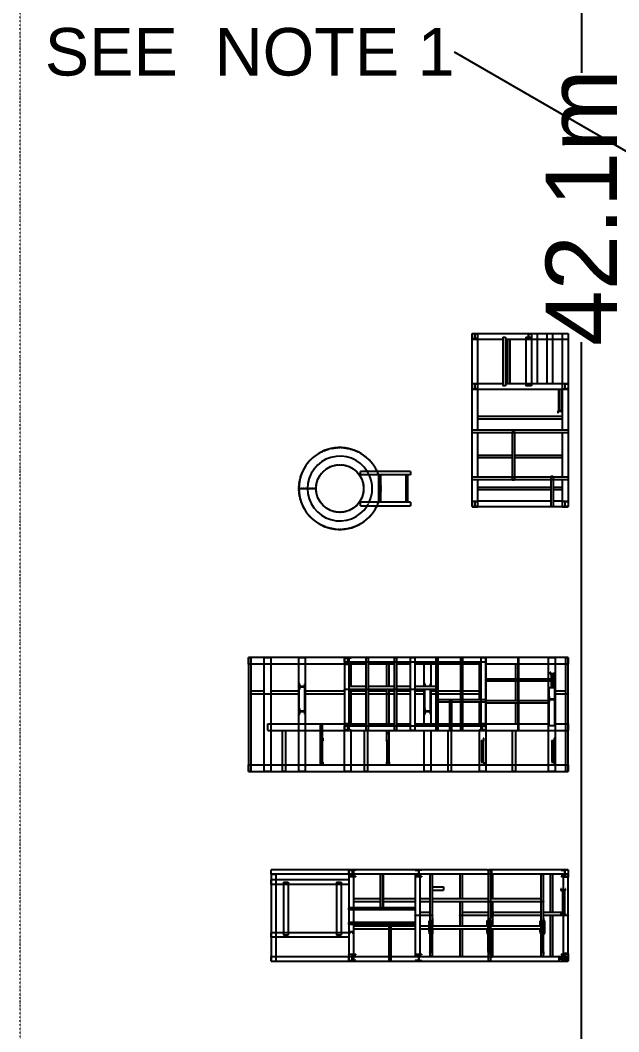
# Model space of a CAD drawing. Header units: inches. Extents: x 19 to 664121, y 34 to 210034.
# Drawn here: x 131674 to 144260, y 126424 to 147694 of the extents above; entities that cross this region are included whole.
import ezdxf
from ezdxf import colors
from ezdxf.entities.mleader import LeaderData, LeaderLine
from ezdxf.math import Vec2, Vec3

# ---------------------------------------------------------------- set-up
doc = ezdxf.new("R2010")
doc.units = ezdxf.units.IN
doc.header["$MEASUREMENT"] = 0
doc.linetypes.add('CABLEROUTEALL-EMBED 1_DWG$0$HIDDEN2', pattern=[0.1875, 0.125, -0.0625])
doc.linetypes.add('DIVIDE2', pattern=[0.625, 0.25, -0.125, 0, -0.125, 0, -0.125])
doc.layers.add('CABLEROUTEALL-EMBED 1_DWG$0$DwgTemplate', color=7, linetype='Continuous')
doc.layers.add('Layout', color=6, linetype='Continuous', lineweight=20)
doc.styles.get("Standard").update_dxf_attribs({"font": 'arial.ttf'})
doc.dimstyles.get("Standard").update_dxf_attribs({"dimtxt": 0.18, "dimasz": 0.18, "dimexe": 0.18, "dimexo": 0.0625, "dimgap": 0.09, "dimtad": 0, "dimtih": 1, "dimtoh": 1, "dimdec": 4, "dimzin": 0, "dimdsep": 46, "dimtxsty": 'Standard', "dimcen": 0.09, "dimadec": 0, "dimazin": 0, "dimtfac": 1, "dimtdec": 4, "dimtofl": 0, "dimtmove": 0, "dimatfit": 3, "dimfxl": 1, "dimtolj": 1, "dimtzin": 0, "dimarcsym": 0})

# ---------------------------------------------------------------- blocks, each defined once
blk = doc.blocks.new('*D63')
at = {"color": 4, "lineweight": -2, "transparency": 16777216}
for p, q in [((145765, 164642), (143473, 164642)), ((143473, 161642), (143473, 146589)), ((143473, 125592), (143473, 140927)), ((145765, 122592), (143473, 122592))]:
    blk.add_line(p, q, dxfattribs=at)
at = {"color": 4, "transparency": 16777216}
for points in [[(142973, 161642), (143973, 161642), (143473, 164642)], [(142973, 125592), (143973, 125592), (143473, 122592)]]:
    blk.add_solid(points, dxfattribs=at)
at = {"layer": 'Defpoints', "color": 0, "transparency": 16777216}
for p in [(145765, 164642), (143473, 122592), (145765, 122592)]:
    blk.add_point(p, dxfattribs=at)
at = {"transparency": 16777216, "insert": (143473, 143758), "char_height": 1500, "attachment_point": 5, "rotation": 90}
blk.add_mtext('\\A1;42.1m', dxfattribs=at)

msp = doc.modelspace()

# ---------------------------------------------------------------- linework, layer by layer
at = {"layer": 'CABLEROUTEALL-EMBED 1_DWG$0$DwgTemplate', "color": 252, "linetype": 'Continuous'}
for p, q in [((141177.34, 141101.04), (141177.34, 141109.68)), ((141177.34, 141109.68), (141297.32, 141109.68)), ((141177.34, 141109.68), (142425.19, 141109.68)), ((141177.34, 140989.69), (141177.34, 141109.68)), ((141177.34, 139071.35), (141177.34, 141109.68)), ((141177.34, 141109.68), (141297.32, 141109.68)), ((141234.21, 141101.04), (141177.34, 141101.04)), ((141234.21, 140998.33), (141234.21, 141101.04)), ((141240.45, 141101.04), (141297.32, 141101.04)), ((141240.45, 140998.33), (141240.45, 141101.04)), ((141297.32, 141109.68), (141297.32, 141101.04)), ((141297.32, 139071.35), (141297.32, 141109.68)), ((141823.82, 141028.37), (141823.82, 140005.76)), ((141823.82, 141028.37), (141874.7, 141028.37)), ((141874.7, 141028.37), (141874.7, 140005.76)), ((142305.21, 141101.04), (142305.21, 141109.68)), ((142305.21, 141109.68), (142425.19, 141109.68)), ((142362.08, 141101.04), (142305.21, 141101.04)), ((142305.21, 141028.37), (142305.21, 140005.76)), ((142305.21, 141028.37), (142425.19, 141028.37)), ((142362.08, 140998.33), (142362.08, 141101.04)), ((142368.32, 141101.04), (142425.19, 141101.04)), ((142368.32, 140998.33), (142368.32, 141101.04)), ((142425.19, 141109.68), (142425.19, 140989.69)), ((142425.19, 141109.68), (142425.19, 141101.04)), ((142425.19, 141109.68), (143193.11, 141109.68)), ((142425.19, 141109.68), (142545.18, 141109.68)), ((142425.19, 141028.37), (142425.19, 140005.76)), ((142545.18, 141109.68), (142545.18, 140053.79)), ((142749.16, 141109.68), (142869.14, 141109.68)), ((142749.16, 141109.68), (142749.16, 140053.79)), ((142869.14, 141109.68), (142869.14, 140053.79)), ((143073.12, 141109.68), (143193.11, 141109.68)), ((143073.12, 141109.68), (143073.12, 140053.79)), ((143193.11, 141109.68), (143193.11, 140053.79)), ((143193.11, 141109.68), (143193.11, 140989.69)), ((141177.34, 140998.33), (141234.21, 140998.33)), ((141177.34, 140998.33), (141177.34, 140989.69)), ((141177.34, 140989.69), (141297.32, 140989.69)), ((141177.34, 140989.69), (141823.82, 140989.69)), ((141297.32, 140998.33), (141240.45, 140998.33)), ((141297.32, 140989.69), (141297.32, 140998.33)), ((141874.7, 140989.69), (142425.19, 140989.69)), ((141919.81, 140989.69), (141919.81, 140053.79)), ((141970.69, 140989.69), (141970.69, 140053.79)), ((142305.21, 140998.33), (142362.08, 140998.33)), ((142305.21, 140998.33), (142305.21, 140989.69)), ((142305.21, 140989.69), (142425.19, 140989.69)), ((142425.19, 140998.33), (142368.32, 140998.33)), ((142425.19, 140989.69), (142425.19, 140998.33)), ((142425.19, 140989.69), (143193.11, 140989.69)), ((141177.34, 139933.81), (141177.34, 140053.79)), ((141177.34, 140053.79), (141823.82, 140053.79)), ((141177.34, 140045.16), (141177.34, 140053.79)), ((141177.34, 140053.79), (141297.32, 140053.79)), ((141234.21, 140045.16), (141177.34, 140045.16)), ((141234.21, 139942.45), (141234.21, 140045.16)), ((141240.45, 140045.16), (141297.32, 140045.16)), ((141240.45, 139942.45), (141240.45, 140045.16)), ((141297.32, 140053.79), (141297.32, 140045.16)), ((141874.7, 140005.76), (141823.82, 140005.76)), ((141874.7, 140053.79), (143193.18, 140053.79)), ((142425.19, 140005.76), (142305.21, 140005.76)), ((143073.12, 140053.79), (143193.11, 140053.79)), ((143073.12, 140053.79), (143073.12, 139071.35)), ((143073.12, 140053.79), (143193.11, 140053.79)), ((143073.12, 140045.16), (143073.12, 140053.79)), ((143130, 140045.16), (143073.12, 140045.16)), ((143130, 139942.45), (143130, 140045.16)), ((143136.23, 139942.45), (143136.23, 140045.16)), ((143136.23, 140045.16), (143193.11, 140045.16)), ((143193.11, 140053.79), (143193.11, 139071.35)), ((143193.11, 140053.79), (143193.11, 140045.16)), ((143193.18, 140053.79), (143193.18, 139933.81)), ((141177.34, 139942.45), (141177.34, 139933.81)), ((141177.34, 139942.45), (141234.21, 139942.45)), ((141177.34, 139933.81), (143193.18, 139933.81)), ((141177.34, 139933.81), (141297.32, 139933.81)), ((141297.32, 139942.45), (141240.45, 139942.45)), ((141297.32, 139933.81), (141297.32, 139942.45)), ((142997.4, 139477.79), (142997.4, 139933.81)), ((143007.64, 139477.79), (143007.64, 139933.81)), ((143046.16, 139933.81), (143046.16, 139477.79)), ((143073.12, 139942.45), (143130, 139942.45)), ((143073.12, 139942.45), (143073.12, 139933.81)), ((143073.12, 139933.81), (143193.11, 139933.81)), ((143193.11, 139942.45), (143136.23, 139942.45)), ((143193.11, 139933.81), (143193.11, 139942.45)), ((143073.12, 139359.31), (141297.32, 139359.31)), ((142977.43, 139477.79), (142977.43, 139439.26)), ((143073.12, 139477.79), (142977.43, 139477.79)), ((142977.43, 139439.26), (142984.65, 139439.26)), ((142984.65, 139439.26), (142984.65, 139474.74)), ((142984.65, 139474.74), (143067.74, 139474.74)), ((143067.74, 139474.74), (143067.74, 139439.26)), ((143067.74, 139439.26), (143073.12, 139439.26)), ((143073.12, 139308.44), (141297.32, 139308.44)), ((141177.34, 139020.47), (141177.34, 139071.35)), ((143193.11, 139071.35), (141177.34, 139071.35)), ((143193.11, 139020.47), (141177.34, 139020.47)), ((141177.34, 138082.66), (141177.34, 139020.47)), ((141297.32, 138082.66), (141297.32, 139020.47)), ((142015.84, 139045.47), (142015.84, 138022.87)), ((142015.84, 139045.47), (142066.71, 139045.47)), ((142066.71, 139045.47), (142066.71, 138022.87)), ((143073.12, 139020.47), (143073.12, 138082.66)), ((143193.11, 139071.35), (143193.11, 139020.47)), ((143193.11, 139020.47), (143193.11, 138082.66)), ((142015.84, 138543.4), (141297.32, 138543.4)), ((142015.84, 138492.53), (141297.32, 138492.53)), ((143073.12, 138543.4), (142066.71, 138543.4)), ((143073.12, 138492.53), (142066.71, 138492.53)), ((139881.48, 138206.96), (138827.19, 138206.96)), ((138827.19, 138134.01), (138827.19, 138206.96)), ((139881.48, 138134.01), (138827.19, 138134.01)), ((139209.56, 138134.01), (139209.56, 137558.08)), ((139209.56, 138134.01), (139247.95, 138134.01)), ((139247.95, 138134.01), (139247.95, 137558.08)), ((139785.49, 138134.01), (139785.49, 137558.08)), ((139785.49, 138134.01), (139823.89, 138134.01)), ((139823.89, 137558.08), (139823.89, 138134.01)), ((139881.48, 138206.96), (139881.48, 138134.01)), ((141177.34, 138031.78), (141177.34, 138082.66)), ((143193.11, 138082.66), (141177.34, 138082.66)), ((142831.75, 138107.73), (142882.62, 138107.73)), ((142831.75, 138107.73), (142831.75, 137462.09)), ((142882.62, 138107.73), (142882.62, 137462.09)), ((143193.11, 138082.66), (143193.11, 138031.78)), ((137534.07, 137847.07), (137894.03, 137847.07)), ((141177.34, 137582.07), (141177.34, 138031.78)), ((143193.11, 138031.78), (141177.34, 138031.78)), ((141297.32, 137582.07), (141297.32, 138031.78)), ((142831.75, 137871.48), (141297.32, 137871.48)), ((142066.71, 138022.87), (142015.84, 138022.87)), ((143073.12, 137871.48), (142882.62, 137871.48)), ((143073.12, 138031.78), (143073.12, 137582.07)), ((143193.11, 138031.78), (143193.11, 137582.07)), ((142831.75, 137820.61), (141297.32, 137820.61)), ((143073.12, 137820.61), (142882.62, 137820.61)), ((139881.48, 137558.08), (138827.19, 137558.08)), ((138827.19, 137485.12), (138827.19, 137558.08)), ((138827.19, 137485.12), (139881.48, 137485.12)), ((139247.95, 137558.08), (139209.56, 137558.08)), ((139823.89, 137558.08), (139785.49, 137558.08)), ((139881.48, 137558.08), (139881.48, 137485.12)), ((141177.34, 137582.07), (141297.32, 137582.07)), ((141177.34, 137573.43), (141177.34, 137582.07)), ((141177.34, 137470.73), (141177.34, 137573.43)), ((141234.21, 137573.43), (141177.34, 137573.43)), ((141177.34, 137470.73), (141177.34, 137573.43)), ((141177.34, 137470.73), (141234.21, 137470.73)), ((141177.34, 137470.73), (141177.34, 137462.09)), ((141177.34, 137462.09), (141297.32, 137462.09)), ((141234.21, 137470.73), (141234.21, 137573.43)), ((141240.45, 137573.43), (141297.32, 137573.43)), ((141240.45, 137470.73), (141240.45, 137573.43)), ((141297.32, 137470.73), (141240.45, 137470.73)), ((142831.75, 137582.07), (141297.32, 137582.07)), ((141297.32, 137582.07), (141297.32, 137573.43)), ((141297.32, 137470.73), (141297.32, 137573.43)), ((141297.32, 137462.09), (141297.32, 137470.73)), ((142831.75, 137462.09), (141297.32, 137462.09)), ((142882.62, 137462.09), (142831.75, 137462.09)), ((143073.12, 137582.07), (142882.62, 137582.07)), ((143073.12, 137462.09), (142882.62, 137462.09)), ((143073.12, 137573.43), (143073.12, 137582.07)), ((143073.12, 137582.07), (143193.11, 137582.07)), ((143130, 137573.43), (143073.12, 137573.43)), ((143073.12, 137573.43), (143073.12, 137470.73)), ((143073.12, 137470.73), (143130, 137470.73)), ((143073.12, 137470.73), (143073.12, 137462.09)), ((143073.12, 137462.09), (143193.11, 137462.09)), ((143130, 137470.73), (143130, 137573.43)), ((143136.23, 137573.43), (143193.11, 137573.43)), ((143136.23, 137470.73), (143136.23, 137573.43)), ((143193.11, 137470.73), (143136.23, 137470.73)), ((143193.11, 137582.07), (143193.11, 137573.43)), ((143193.11, 137573.43), (143193.11, 137470.73)), ((143193.11, 137573.43), (143193.11, 137470.73)), ((143193.11, 137462.09), (143193.11, 137470.73)), ((136473.87, 134294.44), (136519.94, 134294.44)), ((136473.87, 134294.44), (136473.87, 131894.71)), ((136473.87, 134150.46), (136473.87, 134294.44)), ((138489.64, 134294.44), (136473.87, 134294.44)), ((136519.94, 134294.44), (136519.94, 131894.71)), ((136805.03, 134294.44), (136949.01, 134294.44)), ((136805.03, 131894.71), (136805.03, 134294.44)), ((136949.01, 131894.71), (136949.01, 134294.44)), ((137529.75, 134294.44), (137673.73, 134294.44)), ((137529.75, 131894.71), (137529.75, 134294.44)), ((137673.73, 131894.71), (137673.73, 134294.44)), ((138489.64, 134198.45), (138489.64, 134294.44)), ((141465.3, 134294.44), (138489.64, 134294.44)), ((138633.62, 134294.44), (138489.64, 134294.44)), ((138489.64, 134294.44), (138489.64, 134284.84)), ((138489.64, 134294.44), (138585.63, 134294.44)), ((138489.64, 134294.44), (138489.64, 132758.62)), ((138489.64, 134284.84), (138558.27, 134284.84)), ((138558.27, 134284.84), (138558.27, 134160.06)), ((138564.99, 134160.06), (138564.99, 134284.84)), ((138564.99, 134284.84), (138633.62, 134284.84)), ((138585.63, 134294.44), (138585.63, 132758.62)), ((138633.62, 134284.84), (138633.62, 134294.44)), ((138942.71, 134294.44), (138942.71, 132758.62)), ((138942.71, 134294.44), (138988.78, 134294.44)), ((138988.78, 134294.44), (138988.78, 132758.62)), ((139547.44, 134294.44), (139593.51, 134294.44)), ((139547.44, 132758.62), (139547.44, 134294.44)), ((139593.51, 132758.62), (139593.51, 134294.44)), ((139881.48, 134294.44), (139977.47, 134294.44)), ((139881.48, 132758.62), (139881.48, 134294.44)), ((139977.47, 134294.44), (139977.47, 134288.68)), ((139977.47, 132758.62), (139977.47, 134294.44)), ((140411.34, 134294.44), (140411.34, 132758.62)), ((140411.34, 134294.44), (140457.42, 134294.44)), ((140457.42, 134294.44), (140457.42, 132758.62)), ((140929.68, 134294.44), (140975.76, 134294.44)), ((140929.68, 134294.44), (140929.68, 132758.62)), ((140975.76, 134294.44), (140975.76, 132758.62)), ((141369.31, 132758.62), (141369.31, 134294.44)), ((141369.31, 134294.44), (141465.3, 134294.44)), ((141465.3, 134294.44), (141465.3, 134198.45)), ((141465.3, 132758.62), (141465.3, 134294.44)), ((141466.8, 134294.44), (141465.3, 134294.44)), ((141465.3, 134284.84), (141465.3, 134294.44)), ((141465.3, 134284.84), (141466.8, 134284.84)), ((141466.8, 134294.44), (141466.8, 131894.71)), ((141466.8, 134294.44), (141466.8, 134284.84)), ((143193.11, 134294.44), (141466.8, 134294.44)), ((142143.95, 134294.44), (142149.71, 134294.44)), ((142143.95, 133795.3), (142143.95, 134294.44)), ((142149.71, 134294.44), (142149.71, 133795.3)), ((142785.15, 131894.71), (142785.15, 134294.44)), ((142785.15, 134294.44), (142929.14, 134294.44)), ((142929.14, 131894.71), (142929.14, 134294.44)), ((143147.03, 134294.44), (143193.11, 134294.44)), ((143147.03, 131894.71), (143147.03, 134294.44)), ((143193.11, 131894.71), (143193.11, 134294.44)), ((143193.11, 134294.44), (143193.11, 134150.46)), ((138489.64, 134150.46), (136473.87, 134150.46)), ((141465.3, 134198.45), (138489.64, 134198.45)), ((138558.27, 134160.06), (138489.64, 134160.06)), ((138489.64, 134160.06), (138489.64, 134150.46)), ((138489.64, 134150.46), (138633.62, 134150.46)), ((138633.62, 134160.06), (138564.99, 134160.06)), ((138633.62, 134150.46), (138633.62, 134160.06)), ((138942.71, 134150.46), (138633.62, 134150.46)), ((138635.12, 133682.99), (138635.12, 134198.45)), ((139547.44, 134150.46), (138988.78, 134150.46)), ((139382.34, 133682.99), (139382.34, 134198.45)), ((139428.41, 133682.99), (139428.41, 134198.45)), ((139881.48, 134150.46), (139593.51, 134150.46)), ((140411.34, 134150.46), (139977.47, 134150.46)), ((139982.82, 134198.45), (140100.21, 134192.09)), ((140100.71, 134197.84), (140089.37, 134198.45)), ((140100.21, 134192.09), (140100.71, 134197.84)), ((140100.21, 134192.09), (140411.34, 134192.09)), ((140100.71, 134197.84), (140411.34, 134197.84)), ((140169.45, 133682.99), (140169.45, 134192.09)), ((140313.43, 133682.99), (140313.43, 134192.09)), ((140457.42, 134197.84), (140929.68, 134197.84)), ((140457.42, 134192.09), (140929.68, 134192.09)), ((140929.68, 134150.46), (140457.42, 134150.46)), ((140975.76, 134197.84), (141369.31, 134197.84)), ((140975.76, 134192.09), (141369.31, 134192.09)), ((141321.32, 134150.46), (140975.76, 134150.46)), ((141321.32, 134160.06), (141321.32, 134150.46)), ((141369.31, 134160.06), (141321.32, 134160.06)), ((141321.32, 134150.46), (141369.31, 134150.46)), ((141322.82, 134192.09), (141322.82, 134160.06)), ((141322.82, 134150.46), (141322.82, 133411.34)), ((141465.3, 134150.46), (141465.3, 134160.06)), ((141465.3, 134160.06), (141466.8, 134160.06)), ((141465.3, 134150.46), (141466.8, 134150.46)), ((141466.8, 134160.06), (141466.8, 134150.46)), ((143193.11, 134150.46), (141466.8, 134150.46)), ((142089.23, 134150.46), (142089.23, 133841.37)), ((142840.35, 133841.37), (141466.8, 133841.37)), ((141466.8, 133795.3), (141466.8, 133841.37)), ((142840.35, 133795.3), (141466.8, 133795.3)), ((142089.23, 133795.3), (142089.23, 133380.63)), ((142143.95, 133795.3), (142149.71, 133795.3)), ((142143.95, 133334.55), (142143.95, 133795.3)), ((142149.71, 133795.3), (142143.95, 133795.3)), ((142149.71, 133795.3), (142149.71, 133334.55)), ((142820.38, 133984), (142820.38, 133945.48)), ((142827.6, 133984), (142820.38, 133984)), ((142820.38, 133945.48), (142917.91, 133945.48)), ((142827.6, 133948.52), (142827.6, 133984)), ((142910.69, 133948.52), (142827.6, 133948.52)), ((142840.35, 133945.48), (142840.35, 133660.91)), ((142850.59, 133945.48), (142850.59, 133660.91)), ((142889.11, 133660.91), (142889.11, 133945.48)), ((142910.69, 133984), (142910.69, 133948.52)), ((142917.91, 133984), (142910.69, 133984)), ((142917.91, 133945.48), (142917.91, 133984)), ((136805.03, 133587), (136519.94, 133587)), ((137529.75, 133587), (136949.01, 133587)), ((137550.38, 133740.11), (137541.75, 133740.11)), ((137541.75, 133740.11), (137541.75, 133620.12)), ((137541.75, 133680.11), (137661.73, 133680.11)), ((137541.75, 133161.77), (137541.75, 133680.11)), ((137541.75, 133620.12), (137550.38, 133620.12)), ((137550.38, 133683.23), (137550.38, 133740.11)), ((137653.09, 133683.23), (137550.38, 133683.23)), ((137550.38, 133676.99), (137653.09, 133676.99)), ((137550.38, 133620.12), (137550.38, 133676.99)), ((137653.09, 133740.11), (137653.09, 133683.23)), ((137661.73, 133740.11), (137653.09, 133740.11)), ((137653.09, 133676.99), (137653.09, 133620.12)), ((137653.09, 133620.12), (137661.73, 133620.12)), ((137661.73, 133620.12), (137661.73, 133740.11)), ((137661.73, 133161.77), (137661.73, 133680.11)), ((138489.64, 133587), (137673.73, 133587)), ((138489.64, 133628.28), (138988.78, 133628.28)), ((138489.64, 133622.52), (138489.64, 133628.28)), ((138988.78, 133622.52), (138489.64, 133622.52)), ((138942.71, 133682.99), (138585.63, 133682.99)), ((138635.12, 132854.61), (138635.12, 133622.52)), ((138942.71, 133587), (138635.12, 133587)), ((139547.44, 133682.99), (138988.78, 133682.99)), ((138988.78, 133628.28), (138988.78, 133622.52)), ((138988.78, 133622.52), (138988.78, 133628.28)), ((138988.78, 133628.28), (139593.51, 133628.28)), ((139593.51, 133622.52), (138988.78, 133622.52)), ((139382.34, 133587), (138988.78, 133587)), ((139382.34, 132854.61), (139382.34, 133622.52)), ((139428.41, 132854.61), (139428.41, 133622.52)), ((139547.44, 133587), (139428.41, 133587)), ((139881.48, 133682.99), (139593.51, 133682.99)), ((139593.51, 133628.28), (139593.51, 133622.52)), ((139593.51, 133622.52), (139593.51, 133628.28)), ((139593.51, 133628.28), (139929.48, 133628.28)), ((139929.48, 133622.52), (139593.51, 133622.52)), ((139881.48, 133587), (139593.51, 133587)), ((139929.48, 133628.28), (139929.48, 133622.52)), ((139929.48, 133622.52), (139929.48, 133628.28)), ((139929.48, 133628.28), (140457.42, 133628.28)), ((140457.42, 133622.52), (139929.48, 133622.52)), ((140411.34, 133682.99), (139977.47, 133682.99)), ((140169.45, 133587), (139977.47, 133587)), ((140169.45, 132854.61), (140169.45, 133622.52)), ((140190.09, 133740.11), (140181.45, 133740.11)), ((140181.45, 133740.11), (140181.45, 133682.99)), ((140181.45, 133161.77), (140181.45, 133622.52)), ((140181.45, 133622.52), (140181.45, 133620.12)), ((140181.45, 133620.12), (140190.09, 133620.12)), ((140190.09, 133683.23), (140190.09, 133740.11)), ((140292.8, 133683.23), (140190.09, 133683.23)), ((140190.09, 133620.12), (140190.09, 133622.52)), ((140292.8, 133740.11), (140292.8, 133683.23)), ((140301.43, 133740.11), (140292.8, 133740.11)), ((140292.8, 133622.52), (140292.8, 133620.12)), ((140292.8, 133620.12), (140301.43, 133620.12)), ((140301.43, 133682.99), (140301.43, 133740.11)), ((140301.43, 133161.77), (140301.43, 133622.52)), ((140301.43, 133620.12), (140301.43, 133622.52)), ((140313.43, 132854.61), (140313.43, 133622.52)), ((140411.34, 133587), (140313.43, 133587)), ((140457.42, 133628.28), (140457.42, 133622.52)), ((140929.68, 133587), (140457.42, 133587)), ((141322.82, 133587), (140975.76, 133587)), ((142797.15, 133471.34), (142797.15, 133660.91)), ((142797.15, 133660.91), (142917.14, 133660.91)), ((142917.14, 133471.34), (142917.14, 133660.91)), ((143147.03, 133587), (142929.14, 133587)), ((136517.37, 133526.53), (136517.37, 133532.29)), ((136517.37, 133532.29), (136877.02, 133532.29)), ((136877.02, 133526.53), (136517.37, 133526.53)), ((136877.02, 133532.29), (137541.75, 133532.29)), ((136877.02, 133526.53), (136877.02, 133532.29)), ((136877.02, 133532.29), (136877.02, 133526.53)), ((137541.75, 133526.53), (136877.02, 133526.53)), ((137661.73, 133532.29), (138489.64, 133532.29)), ((138489.64, 133526.53), (137661.73, 133526.53)), ((138585.63, 133532.29), (138942.71, 133532.29)), ((138942.71, 133526.53), (138585.63, 133526.53)), ((138988.78, 133532.29), (139382.34, 133532.29)), ((139382.34, 133526.53), (138988.78, 133526.53)), ((139382.34, 133532.29), (139382.34, 133526.53)), ((139382.34, 133532.29), (139547.44, 133532.29)), ((139382.34, 133526.53), (139382.34, 133532.29)), ((139547.44, 133526.53), (139382.34, 133526.53)), ((139593.51, 133532.29), (139881.48, 133532.29)), ((139881.48, 133526.53), (139593.51, 133526.53)), ((139977.47, 133532.29), (140181.45, 133532.29)), ((140181.45, 133526.53), (139977.47, 133526.53)), ((140301.43, 133532.29), (140411.34, 133532.29)), ((140411.34, 133526.53), (140301.43, 133526.53)), ((140457.42, 133532.29), (140929.68, 133532.29)), ((140929.68, 133526.53), (140457.42, 133526.53)), ((140457.42, 133365.27), (140457.42, 133411.34)), ((140457.42, 133411.34), (141465.3, 133411.34)), ((140457.42, 133365.27), (141465.3, 133365.27)), ((140706.99, 132758.62), (140706.99, 133382.55)), ((140706.99, 133382.55), (140753.06, 133382.55)), ((140753.06, 132758.62), (140753.06, 133382.55)), ((140975.76, 133532.29), (141369.31, 133532.29)), ((141369.31, 133526.53), (140975.76, 133526.53)), ((141322.82, 133365.27), (141322.82, 132902.6)), ((141465.3, 133532.29), (141466.8, 133532.29)), ((141466.8, 133526.53), (141465.3, 133526.53)), ((141465.3, 133411.34), (141465.3, 133365.27)), ((141466.8, 133532.29), (141466.8, 133526.53)), ((142797.15, 133380.63), (141466.8, 133380.63)), ((141466.8, 133334.55), (141466.8, 133380.63)), ((142805.79, 133471.34), (142797.15, 133471.34)), ((142797.15, 133471.34), (142797.15, 133351.35)), ((142805.79, 133414.46), (142805.79, 133471.34)), ((142908.5, 133414.46), (142805.79, 133414.46)), ((142805.79, 133351.35), (142805.79, 133408.22)), ((142805.79, 133408.22), (142908.5, 133408.22)), ((142908.5, 133471.34), (142908.5, 133414.46)), ((142917.14, 133471.34), (142908.5, 133471.34)), ((142908.5, 133408.22), (142908.5, 133351.35)), ((142917.14, 133532.29), (143193.11, 133532.29)), ((143193.11, 133526.53), (142917.14, 133526.53)), ((142917.14, 133351.35), (142917.14, 133471.34)), ((142917.91, 133465.53), (142917.14, 133465.53)), ((142917.14, 133427.01), (142917.91, 133427.01)), ((142917.91, 133427.01), (142917.91, 133465.53)), ((143193.11, 133532.29), (143193.11, 133526.53)), ((137550.38, 133221.76), (137541.75, 133221.76)), ((137541.75, 133221.76), (137541.75, 133101.78)), ((137661.73, 133161.77), (137541.75, 133161.77)), ((137550.38, 133164.89), (137550.38, 133221.76)), ((137653.09, 133164.89), (137550.38, 133164.89)), ((137550.38, 133158.65), (137653.09, 133158.65)), ((137550.38, 133101.78), (137550.38, 133158.65)), ((137653.09, 133221.76), (137653.09, 133164.89)), ((137661.73, 133221.76), (137653.09, 133221.76)), ((137653.09, 133158.65), (137653.09, 133101.78)), ((137661.73, 133101.78), (137661.73, 133221.76)), ((140181.45, 133221.76), (140181.45, 133101.78)), ((140190.09, 133221.76), (140181.45, 133221.76)), ((140301.43, 133161.77), (140181.45, 133161.77)), ((140190.09, 133164.89), (140190.09, 133221.76)), ((140292.8, 133164.89), (140190.09, 133164.89)), ((140190.09, 133158.65), (140292.8, 133158.65)), ((140190.09, 133101.78), (140190.09, 133158.65)), ((140292.8, 133221.76), (140292.8, 133164.89)), ((140301.43, 133221.76), (140292.8, 133221.76)), ((140292.8, 133158.65), (140292.8, 133101.78)), ((140301.43, 133101.78), (140301.43, 133221.76)), ((142797.15, 133334.55), (141466.8, 133334.55)), ((142089.23, 133334.55), (142089.23, 132902.6)), ((142149.71, 133334.55), (142143.95, 133334.55)), ((142143.95, 132758.62), (142143.95, 133334.55)), ((142143.95, 133334.55), (142149.71, 133334.55)), ((142149.71, 133334.55), (142149.71, 132758.62)), ((142797.15, 132854.61), (142797.15, 133351.35)), ((142797.15, 133351.35), (142805.79, 133351.35)), ((142908.5, 133351.35), (142917.14, 133351.35)), ((142917.14, 132854.61), (142917.14, 133351.35)), ((137541.75, 133101.78), (137550.38, 133101.78)), ((137653.09, 133101.78), (137661.73, 133101.78)), ((140181.45, 133101.78), (140190.09, 133101.78)), ((140292.8, 133101.78), (140301.43, 133101.78)), ((136877.02, 132902.6), (138489.64, 132902.6)), ((136877.02, 132758.62), (136877.02, 132902.6)), ((136877.02, 132758.62), (138489.64, 132758.62)), ((137186.59, 131894.71), (137186.59, 132758.62)), ((137186.59, 132758.62), (137258.58, 132758.62)), ((137258.58, 131894.71), (137258.58, 132758.62)), ((137986.66, 132543.6), (137986.66, 132902.6)), ((137986.66, 132902.6), (138032.73, 132902.6)), ((138032.73, 132543.6), (138032.73, 132902.6)), ((138489.64, 132902.6), (138489.64, 132893)), ((138633.62, 132902.6), (138489.64, 132902.6)), ((138489.64, 132893), (138558.27, 132893)), ((138489.64, 132758.62), (138489.64, 132854.61)), ((138489.64, 132854.61), (141465.3, 132854.61)), ((138558.27, 132768.22), (138489.64, 132768.22)), ((138489.64, 132768.22), (138489.64, 132758.62)), ((138489.64, 132758.62), (138633.62, 132758.62)), ((138489.64, 132758.62), (141465.3, 132758.62)), ((138585.63, 132758.62), (138489.64, 132758.62)), ((138491.14, 131894.71), (138491.14, 132758.62)), ((138558.27, 132893), (138558.27, 132768.22)), ((138564.99, 132893), (138633.62, 132893)), ((138564.99, 132768.22), (138564.99, 132893)), ((138633.62, 132768.22), (138564.99, 132768.22)), ((138633.62, 132893), (138633.62, 132902.6)), ((138633.62, 132902.6), (138942.71, 132902.6)), ((138633.62, 132758.62), (138633.62, 132768.22)), ((138635.12, 131894.71), (138635.12, 132758.62)), ((138914.35, 131894.71), (138914.35, 132758.62)), ((138988.78, 132758.62), (138942.71, 132758.62)), ((138986.34, 131894.71), (138986.34, 132758.62)), ((138988.78, 132902.6), (139547.44, 132902.6)), ((139382.34, 132694.3), (139382.34, 132758.62)), ((139428.41, 132694.3), (139428.41, 132758.62)), ((139593.51, 132758.62), (139547.44, 132758.62)), ((139593.51, 132902.6), (139881.48, 132902.6)), ((139977.47, 132758.62), (139881.48, 132758.62)), ((139977.47, 132902.6), (140411.34, 132902.6)), ((139977.47, 132848.85), (139977.47, 132854.61)), ((139977.47, 132854.61), (139977.47, 132848.85)), ((140169.45, 131894.71), (140169.45, 132758.62)), ((140313.43, 131894.71), (140313.43, 132758.62)), ((140457.42, 132758.62), (140411.34, 132758.62)), ((140457.42, 132902.6), (140706.99, 132902.6)), ((140671.53, 131894.71), (140671.53, 132758.62)), ((140753.06, 132758.62), (140706.99, 132758.62)), ((140743.52, 131894.71), (140743.52, 132758.62)), ((140753.06, 132902.6), (140929.68, 132902.6)), ((140975.76, 132758.62), (140929.68, 132758.62)), ((140975.76, 132902.6), (141321.32, 132902.6)), ((141321.32, 132902.6), (141321.32, 132893)), ((141465.3, 132902.6), (141321.32, 132902.6)), ((141321.32, 132893), (141389.95, 132893)), ((141321.32, 132768.22), (141321.32, 132758.62)), ((141389.95, 132768.22), (141321.32, 132768.22)), ((141321.32, 132758.62), (141465.3, 132758.62)), ((141322.82, 132893), (141322.82, 132854.61)), ((141322.82, 132758.62), (141322.82, 131894.71)), ((141465.3, 132758.62), (141369.31, 132758.62)), ((141389.95, 132893), (141389.95, 132768.22)), ((141396.67, 132768.22), (141396.67, 132893)), ((141396.67, 132893), (141465.3, 132893)), ((141465.3, 132768.22), (141396.67, 132768.22)), ((141465.3, 132893), (141465.3, 132902.6)), ((141465.3, 132902.6), (142797.15, 132902.6)), ((141465.3, 132854.61), (141465.3, 132758.62)), ((141465.3, 132758.62), (141465.3, 132768.22)), ((141465.3, 132758.62), (143193.11, 132758.62)), ((142023.18, 132758.62), (142095.17, 132758.62)), ((142023.18, 131894.71), (142023.18, 132758.62)), ((142095.17, 131894.71), (142095.17, 132758.62)), ((142149.71, 132758.62), (142143.95, 132758.62)), ((142917.14, 132854.61), (142797.15, 132854.61)), ((142917.14, 132902.6), (143193.11, 132902.6)), ((143193.11, 132902.6), (143193.11, 132758.62)), ((137979.46, 132543.6), (137979.46, 132537.84)), ((138034.17, 132543.6), (137979.46, 132543.6)), ((137979.46, 132537.84), (138039.93, 132537.84)), ((137986.66, 132096.29), (137986.66, 132537.84)), ((137989.05, 132537.84), (138030.33, 132537.84)), ((137989.05, 132537.84), (137989.05, 132096.29)), ((138030.33, 132096.29), (138030.33, 132537.84)), ((138032.73, 132096.29), (138032.73, 132537.84)), ((138039.93, 132598.31), (138034.17, 132598.31)), ((138034.17, 132598.31), (138034.17, 132543.6)), ((138039.93, 132537.84), (138039.93, 132598.31)), ((139426.01, 132543.6), (139371.3, 132543.6)), ((139371.3, 132543.6), (139371.3, 132537.84)), ((139371.3, 132537.84), (139431.77, 132537.84)), ((139380.9, 132537.84), (139380.9, 132096.29)), ((139380.9, 132537.84), (139422.17, 132537.84)), ((139382.34, 132694.3), (139428.41, 132694.3)), ((139382.34, 132543.6), (139382.34, 132694.3)), ((139428.41, 132694.3), (139382.34, 132694.3)), ((139422.17, 132096.29), (139422.17, 132537.84)), ((139431.77, 132598.31), (139426.01, 132598.31)), ((139426.01, 132598.31), (139426.01, 132543.6)), ((139428.41, 132598.31), (139428.41, 132694.3)), ((139428.41, 132096.29), (139428.41, 132537.84)), ((139431.77, 132537.84), (139431.77, 132598.31)), ((141417.79, 132543.6), (141363.07, 132543.6)), ((141363.07, 132543.6), (141363.07, 132537.84)), ((141363.07, 132537.84), (141423.55, 132537.84)), ((141372.67, 132525.65), (141372.67, 132108.48)), ((141413.95, 132525.65), (141372.67, 132525.65)), ((141413.95, 132108.48), (141413.95, 132525.65)), ((141417.79, 132598.31), (141417.79, 132543.6)), ((141423.55, 132598.31), (141417.79, 132598.31)), ((141423.55, 132537.84), (141423.55, 132598.31)), ((142846.11, 132543.6), (142846.11, 132537.84)), ((142900.82, 132543.6), (142846.11, 132543.6)), ((142846.11, 132537.84), (142906.58, 132537.84)), ((142896.98, 132525.65), (142855.71, 132525.65)), ((142855.71, 132525.65), (142855.71, 132108.48)), ((142896.98, 132108.48), (142896.98, 132525.65)), ((142906.58, 132598.31), (142900.82, 132598.31)), ((142900.82, 132598.31), (142900.82, 132543.6)), ((142906.58, 132537.84), (142906.58, 132598.31)), ((137982.34, 132096.29), (137982.34, 132090.53)), ((138042.81, 132096.29), (137982.34, 132096.29)), ((137982.34, 132090.53), (138037.05, 132090.53)), ((137986.66, 132035.82), (137986.66, 132090.53)), ((138030.33, 132096.29), (137989.05, 132096.29)), ((138032.73, 132035.82), (138032.73, 132090.53)), ((138037.05, 132090.53), (138037.05, 132035.82)), ((138042.81, 132035.82), (138042.81, 132096.29)), ((139374.18, 132096.29), (139374.18, 132090.53)), ((139434.65, 132096.29), (139374.18, 132096.29)), ((139374.18, 132090.53), (139428.89, 132090.53)), ((139422.17, 132096.29), (139380.9, 132096.29)), ((139382.34, 132035.82), (139382.34, 132090.53)), ((139428.41, 132035.82), (139428.41, 132090.53)), ((139428.89, 132090.53), (139428.89, 132035.82)), ((139434.65, 132035.82), (139434.65, 132096.29)), ((141365.95, 132096.29), (141365.95, 132090.53)), ((141426.43, 132096.29), (141365.95, 132096.29)), ((141365.95, 132090.53), (141420.67, 132090.53)), ((141413.95, 132108.48), (141372.67, 132108.48)), ((141420.67, 132090.53), (141420.67, 132035.82)), ((141426.43, 132035.82), (141426.43, 132096.29)), ((142848.99, 132096.29), (142848.99, 132090.53)), ((142909.46, 132096.29), (142848.99, 132096.29)), ((142848.99, 132090.53), (142903.7, 132090.53)), ((142896.98, 132108.48), (142855.71, 132108.48)), ((142903.7, 132090.53), (142903.7, 132035.82)), ((142909.46, 132035.82), (142909.46, 132096.29)), ((136473.87, 132038.7), (138037.05, 132038.7)), ((136473.87, 131894.71), (136473.87, 132038.7)), ((136519.94, 131894.71), (136473.87, 131894.71)), ((136473.87, 131894.71), (143193.11, 131894.71)), ((136949.01, 131894.71), (136805.03, 131894.71)), ((137258.58, 131894.71), (137186.59, 131894.71)), ((137673.73, 131894.71), (137529.75, 131894.71)), ((138032.73, 132035.82), (137986.66, 132035.82)), ((138037.05, 132035.82), (138042.81, 132035.82)), ((138042.81, 132038.7), (139428.89, 132038.7)), ((138635.12, 131894.71), (138491.14, 131894.71)), ((138986.34, 131894.71), (138914.35, 131894.71)), ((139428.41, 132035.82), (139382.34, 132035.82)), ((139428.89, 132035.82), (139434.65, 132035.82)), ((139434.65, 132038.7), (141420.67, 132038.7)), ((140313.43, 131894.71), (140169.45, 131894.71)), ((140743.52, 131894.71), (140671.53, 131894.71)), ((141466.8, 131894.71), (141322.82, 131894.71)), ((141420.67, 132035.82), (141426.43, 132035.82)), ((141426.43, 132038.7), (142903.7, 132038.7)), ((142095.17, 131894.71), (142023.18, 131894.71)), ((142929.14, 131894.71), (142785.15, 131894.71)), ((142903.7, 132035.82), (142909.46, 132035.82)), ((142909.46, 132038.7), (143193.11, 132038.7)), ((143193.11, 131894.71), (143147.03, 131894.71)), ((143193.11, 132038.7), (143193.11, 131894.71)), ((138585.63, 129830.95), (136953.81, 129830.95)), ((136953.81, 129734.96), (136953.81, 129830.95)), ((138585.63, 129830.95), (138585.63, 127911.16)), ((138585.63, 129830.95), (138681.62, 129830.95)), ((138585.63, 129830.95), (138585.63, 129821.35)), ((138585.63, 129830.95), (138729.61, 129830.95)), ((138585.63, 129734.96), (138585.63, 129830.95)), ((141493.2, 129830.95), (138585.63, 129830.95)), ((138585.63, 129821.35), (138654.26, 129821.35)), ((138654.26, 129821.35), (138654.26, 129696.56)), ((138729.61, 129821.35), (138660.98, 129821.35)), ((138660.98, 129821.35), (138660.98, 129696.56)), ((138681.62, 129830.95), (138681.62, 127911.16)), ((138729.61, 129830.95), (138729.61, 129821.35)), ((139977.47, 129830.95), (140121.45, 129830.95)), ((139977.47, 129830.95), (139977.47, 129821.35)), ((139977.47, 129821.35), (140046.1, 129821.35)), ((140046.1, 129821.35), (140046.1, 129696.56)), ((140121.45, 129821.35), (140052.82, 129821.35)), ((140052.82, 129821.35), (140052.82, 129696.56)), ((140121.45, 129830.95), (140121.45, 129821.35)), ((141493.2, 129830.95), (141529.01, 129830.95)), ((141529.01, 129825.19), (141493.2, 129825.19)), ((141515.22, 129825.19), (141515.22, 128758.75)), ((141585.29, 129830.95), (141529.01, 129830.95)), ((141529.01, 129830.95), (141529.01, 129825.19)), ((141529.01, 129825.19), (141580.79, 129825.19)), ((141561.29, 129825.19), (141561.29, 128813.46)), ((141577.92, 129758.95), (141580.79, 129758.95)), ((141580.79, 129825.19), (141580.79, 129758.95)), ((141580.79, 129758.95), (141585.29, 129758.95)), ((141585.29, 129758.95), (141585.29, 129830.95)), ((143193.11, 129830.95), (141585.29, 129830.95)), ((141585.29, 129758.95), (141585.29, 129764.71)), ((143049.12, 129830.95), (143193.11, 129830.95)), ((143049.12, 129830.95), (143049.12, 129821.35)), ((143049.12, 129821.35), (143117.76, 129821.35)), ((143117.76, 129821.35), (143117.76, 129696.56)), ((143193.11, 129821.35), (143124.48, 129821.35)), ((143124.48, 129821.35), (143124.48, 129696.56)), ((143193.11, 129830.95), (143193.11, 129821.35)), ((143193.11, 129830.95), (143193.11, 129734.96)), ((136953.81, 129734.96), (136953.81, 127911.16)), ((136953.81, 129734.96), (137049.8, 129734.96)), ((138585.63, 129734.96), (136953.81, 129734.96)), ((136953.81, 129523.78), (136953.81, 129619.77)), ((138585.63, 129619.77), (136953.81, 129619.77)), ((137049.8, 129734.96), (137049.8, 127911.16)), ((137212.98, 129571.78), (137308.97, 129571.78)), ((137212.98, 129571.78), (137212.98, 128458.3)), ((137308.97, 129571.78), (137308.97, 128458.3)), ((138326.46, 129571.78), (138326.46, 128458.3)), ((138326.46, 129571.78), (138422.45, 129571.78)), ((138422.45, 129571.78), (138422.45, 128458.3)), ((143193.11, 129734.96), (138585.63, 129734.96)), ((138585.63, 129696.56), (138585.63, 129686.96)), ((138654.26, 129696.56), (138585.63, 129696.56)), ((138585.63, 129686.96), (138729.61, 129686.96)), ((138660.98, 129696.56), (138729.61, 129696.56)), ((138729.61, 129696.56), (138729.61, 129686.96)), ((139245.07, 129734.96), (139245.07, 129032.32)), ((139299.79, 129032.32), (139299.79, 129734.96)), ((139305.55, 129734.96), (139305.55, 129032.32)), ((139977.47, 129734.96), (139977.47, 128007.15)), ((139977.47, 129734.96), (140073.46, 129734.96)), ((139977.47, 129696.56), (139977.47, 129686.96)), ((140046.1, 129696.56), (139977.47, 129696.56)), ((139977.47, 129686.96), (140121.45, 129686.96)), ((140052.82, 129696.56), (140121.45, 129696.56)), ((140073.46, 129734.96), (140073.46, 128007.15)), ((140121.45, 129696.56), (140121.45, 129686.96)), ((140296.15, 128758.75), (140296.15, 129734.96)), ((140296.15, 129734.96), (140342.23, 129734.96)), ((140342.23, 128813.46), (140342.23, 129734.96)), ((140918.16, 129734.96), (140918.16, 129219.5)), ((140964.24, 129734.96), (140964.24, 129219.5)), ((141609.29, 129219.5), (141609.29, 129734.96)), ((142628.69, 129734.96), (142674.77, 129734.96)), ((142628.69, 128758.75), (142628.69, 129734.96)), ((142674.77, 128758.75), (142674.77, 129734.96)), ((142818.75, 129734.96), (142818.75, 128931.53)), ((142864.83, 129734.96), (142864.83, 128931.53)), ((143117.76, 129696.56), (143049.12, 129696.56)), ((143049.12, 129696.56), (143049.12, 129686.96)), ((143049.12, 129686.96), (143193.11, 129686.96)), ((143097.12, 129734.96), (143097.12, 129696.56)), ((143097.12, 129686.96), (143097.12, 129674.77)), ((143193.11, 129674.77), (143097.12, 129674.77)), ((143097.12, 129397.42), (143097.12, 129674.77)), ((143124.48, 129696.56), (143193.11, 129696.56)), ((143193.11, 129734.96), (143193.11, 129696.56)), ((143193.11, 129696.56), (143193.11, 129686.96)), ((143193.11, 129686.96), (143193.11, 129674.77)), ((143193.11, 128067.34), (143193.11, 129674.77)), ((138585.63, 129523.78), (136953.81, 129523.78)), ((140290.39, 129475.02), (140290.39, 129398.23)), ((140296.15, 129475.02), (140290.39, 129475.02)), ((140290.39, 129398.23), (140296.15, 129398.23)), ((140295.19, 129405.91), (140295.19, 129467.34)), ((140295.19, 129467.34), (140296.15, 129467.34)), ((140296.15, 129405.91), (140295.19, 129405.91)), ((140342.23, 129475.02), (140573.55, 129475.02)), ((140342.23, 129398.23), (140573.55, 129398.23)), ((140573.55, 129475.02), (140573.55, 129398.23)), ((143052.46, 129432.89), (143045.25, 129432.89)), ((143045.25, 129432.89), (143045.25, 129394.37)), ((143045.25, 129394.37), (143142.77, 129394.37)), ((143052.46, 129397.42), (143052.46, 129432.89)), ((143135.55, 129397.42), (143052.46, 129397.42)), ((143074.04, 129394.37), (143074.04, 128914.42)), ((143112.57, 128914.42), (143112.57, 129394.37)), ((143122.81, 128914.42), (143122.81, 129394.37)), ((143142.77, 129432.89), (143135.55, 129432.89)), ((143135.55, 129432.89), (143135.55, 129397.42)), ((143142.77, 129394.37), (143142.77, 129432.89)), ((139245.07, 129219.5), (138681.62, 129219.5)), ((138681.62, 129164.78), (139245.07, 129164.78)), ((139245.07, 129159.02), (138681.62, 129159.02)), ((139977.47, 129219.5), (139305.55, 129219.5)), ((139305.55, 129164.78), (139977.47, 129164.78)), ((139977.47, 129159.02), (139305.55, 129159.02)), ((140296.15, 129219.5), (140073.46, 129219.5)), ((140073.46, 129164.78), (140296.15, 129164.78)), ((140296.15, 129159.02), (140073.46, 129159.02)), ((141515.22, 129219.5), (140342.23, 129219.5)), ((140342.23, 129164.78), (141561.29, 129164.78)), ((140342.23, 129159.02), (140342.23, 129164.78)), ((141561.29, 129159.02), (140342.23, 129159.02)), ((140918.16, 129159.02), (140918.16, 128643.56)), ((140964.24, 129159.02), (140964.24, 128643.56)), ((142628.69, 129219.5), (141561.29, 129219.5)), ((141561.29, 129159.02), (141561.29, 129164.78)), ((141561.29, 129164.78), (142674.77, 129164.78)), ((141561.29, 129164.78), (141561.29, 129159.02)), ((142674.77, 129159.02), (141561.29, 129159.02)), ((141609.29, 128876.81), (141609.29, 129159.02)), ((142674.77, 129164.78), (142674.77, 129159.02)), ((138585.63, 128986.24), (138585.63, 129032.32)), ((139977.47, 129032.32), (138585.63, 129032.32)), ((139977.47, 128986.24), (138585.63, 128986.24)), ((139977.47, 129032.32), (139977.47, 128986.24)), ((140296.15, 128931.53), (140073.46, 128931.53)), ((141515.22, 128931.53), (140964.24, 128931.53)), ((141609.29, 128931.53), (141561.29, 128931.53)), ((141609.29, 128876.81), (141609.29, 128931.53)), ((142628.69, 128931.53), (141609.29, 128931.53)), ((141609.29, 128931.53), (141609.29, 128876.81)), ((143074.04, 128931.53), (142674.77, 128931.53)), ((143142.77, 128914.42), (143045.25, 128914.42)), ((143045.25, 128914.42), (143045.25, 128875.9)), ((143052.46, 128875.9), (143052.46, 128911.37)), ((143052.46, 128911.37), (143135.55, 128911.37)), ((143097.12, 128067.34), (143097.12, 128911.37)), ((143135.55, 128911.37), (143135.55, 128875.9)), ((143142.77, 128875.9), (143142.77, 128914.42)), ((138585.63, 128679.08), (138585.63, 128725.15)), ((139977.47, 128725.15), (138585.63, 128725.15)), ((139977.47, 128871.05), (139977.47, 128876.81)), ((139977.47, 128876.81), (140342.23, 128876.81)), ((140342.23, 128871.05), (139977.47, 128871.05)), ((139977.47, 128725.15), (139977.47, 128679.08)), ((140275.04, 128527.49), (140275.04, 128755.87)), ((140275.04, 128755.87), (140286.08, 128755.87)), ((140286.08, 128758.75), (140286.08, 128752.99)), ((140340.79, 128758.75), (140286.08, 128758.75)), ((140286.08, 128752.99), (140346.55, 128752.99)), ((140292.79, 128740.8), (140334.07, 128740.8)), ((140292.79, 128118.21), (140292.79, 128740.8)), ((140296.15, 128740.8), (140296.15, 128752.99)), ((140334.07, 128118.21), (140334.07, 128740.8)), ((140340.79, 128813.46), (140340.79, 128758.75)), ((140346.55, 128813.46), (140340.79, 128813.46)), ((140342.23, 128876.81), (140342.23, 128871.05)), ((140342.23, 128106.02), (140342.23, 128752.99)), ((140346.55, 128752.99), (140346.55, 128813.46)), ((140346.55, 128755.87), (140351.83, 128755.87)), ((140351.83, 128643.56), (140351.83, 128755.87)), ((140918.16, 128871.05), (140918.16, 128876.81)), ((140918.16, 128876.81), (141515.22, 128876.81)), ((141515.22, 128871.05), (140918.16, 128871.05)), ((141494.1, 128643.56), (141494.1, 128765.87)), ((141494.1, 128765.87), (141515.22, 128765.87)), ((141502.26, 128758.75), (141502.26, 128752.99)), ((141556.97, 128758.75), (141502.26, 128758.75)), ((141502.26, 128752.99), (141562.73, 128752.99)), ((141511.86, 128740.8), (141553.13, 128740.8)), ((141511.86, 128118.21), (141511.86, 128740.8)), ((141515.22, 128752.99), (141515.22, 128740.8)), ((141553.13, 128118.21), (141553.13, 128740.8)), ((141562.73, 128813.46), (141556.97, 128813.46)), ((141556.97, 128813.46), (141556.97, 128758.75)), ((141561.29, 128876.81), (141609.29, 128876.81)), ((141609.29, 128871.05), (141561.29, 128871.05)), ((141561.29, 128752.99), (141561.29, 128106.02)), ((141562.73, 128752.99), (141562.73, 128813.46)), ((141562.73, 128765.87), (141570.89, 128765.87)), ((141570.89, 128643.56), (141570.89, 128765.87)), ((141609.29, 128871.05), (141609.29, 128876.81)), ((141609.29, 128876.81), (142628.69, 128876.81)), ((141609.29, 128876.81), (141609.29, 128871.05)), ((142628.69, 128871.05), (141609.29, 128871.05)), ((141609.29, 128643.56), (141609.29, 128871.05)), ((142606.81, 128755.87), (142625.33, 128755.87)), ((142606.81, 128643.56), (142606.81, 128755.87)), ((142625.33, 128758.75), (142625.33, 128752.99)), ((142680.05, 128758.75), (142625.33, 128758.75)), ((142625.33, 128752.99), (142685.81, 128752.99)), ((142628.69, 128106.02), (142628.69, 128752.99)), ((142634.93, 128740.8), (142676.21, 128740.8)), ((142634.93, 128106.02), (142634.93, 128740.8)), ((142674.77, 128871.05), (142674.77, 128876.81)), ((142674.77, 128876.81), (143045.25, 128876.81)), ((143193.11, 128871.05), (142674.77, 128871.05)), ((142674.77, 128740.8), (142674.77, 128752.99)), ((142676.21, 128106.02), (142676.21, 128740.8)), ((142680.05, 128813.46), (142680.05, 128758.75)), ((142685.81, 128813.46), (142680.05, 128813.46)), ((142685.81, 128752.99), (142685.81, 128813.46)), ((142685.81, 128755.87), (142704.33, 128755.87)), ((142704.33, 128525.62), (142704.33, 128755.87)), ((142818.75, 128871.05), (142818.75, 128007.15)), ((142864.83, 128871.05), (142864.83, 128007.15)), ((143045.25, 128875.9), (143052.46, 128875.9)), ((143052.46, 128876.81), (143135.55, 128876.81)), ((143135.55, 128875.9), (143142.77, 128875.9)), ((143142.77, 128876.81), (143193.11, 128876.81)), ((143193.11, 128876.81), (143193.11, 128871.05)), ((136953.81, 128410.31), (136953.81, 128506.3)), ((138585.63, 128506.3), (136953.81, 128506.3)), ((139977.47, 128679.08), (138585.63, 128679.08)), ((138595.23, 128527.49), (138595.23, 128486.22)), ((138672.02, 128527.49), (138595.23, 128527.49)), ((138595.23, 128486.22), (138602.91, 128486.22)), ((138602.91, 128522.7), (138664.34, 128522.7)), ((138602.91, 128486.22), (138602.91, 128522.7)), ((138664.34, 128522.7), (138664.34, 128486.22)), ((138664.34, 128486.22), (138672.02, 128486.22)), ((138672.02, 128486.22), (138672.02, 128527.49)), ((139430.33, 128643.56), (138681.62, 128643.56)), ((138681.62, 128588.85), (139430.33, 128588.85)), ((139430.33, 128583.09), (138681.62, 128583.09)), ((139430.33, 127911.16), (139430.33, 128679.08)), ((139430.33, 128679.08), (139476.41, 128679.08)), ((139476.41, 127911.16), (139476.41, 128679.08)), ((139977.47, 128643.56), (139476.41, 128643.56)), ((139476.41, 128588.85), (139977.47, 128588.85)), ((139977.47, 128583.09), (139476.41, 128583.09)), ((140275.04, 128643.56), (140073.46, 128643.56)), ((140073.46, 128588.85), (140275.04, 128588.85)), ((140275.04, 128583.09), (140073.46, 128583.09)), ((140292.79, 128527.49), (140275.04, 128527.49)), ((140275.04, 128527.49), (140275.04, 128486.22)), ((140275.04, 128486.22), (140282.72, 128486.22)), ((140282.72, 128522.7), (140292.79, 128522.7)), ((140282.72, 128486.22), (140282.72, 128522.7)), ((140292.79, 128487.1), (140282.72, 128487.1)), ((140351.83, 128527.49), (140334.07, 128527.49)), ((140334.07, 128522.7), (140344.15, 128522.7)), ((141511.86, 128643.56), (140342.23, 128643.56)), ((140342.23, 128588.85), (141511.86, 128588.85)), ((140342.23, 128583.09), (140342.23, 128588.85)), ((141511.86, 128583.09), (140342.23, 128583.09)), ((140344.15, 128487.1), (140342.23, 128487.1)), ((140344.15, 128522.7), (140344.15, 128486.22)), ((140344.15, 128486.22), (140351.83, 128486.22)), ((140351.83, 128527.49), (140351.83, 128583.09)), ((140351.83, 128486.22), (140351.83, 128527.49)), ((140918.16, 128583.09), (140918.16, 128007.15)), ((140964.24, 128583.09), (140964.24, 128007.15)), ((141494.1, 128517.74), (141494.1, 128583.09)), ((141494.1, 128517.74), (141494.1, 128476.47)), ((141511.86, 128517.74), (141494.1, 128517.74)), ((141494.1, 128476.47), (141501.78, 128476.47)), ((141501.78, 128476.47), (141501.78, 128512.94)), ((141501.78, 128512.94), (141511.86, 128512.94)), ((141511.86, 128497.1), (141501.78, 128497.1)), ((141553.13, 128588.85), (141561.29, 128588.85)), ((141561.29, 128583.09), (141553.13, 128583.09)), ((141570.89, 128517.74), (141553.13, 128517.74)), ((141553.13, 128512.94), (141563.21, 128512.94)), ((142628.69, 128643.56), (141561.29, 128643.56)), ((141561.29, 128583.09), (141561.29, 128588.85)), ((141561.29, 128588.85), (142634.93, 128588.85)), ((141561.29, 128588.85), (141561.29, 128583.09)), ((142634.93, 128583.09), (141561.29, 128583.09)), ((141563.21, 128497.1), (141561.29, 128497.1)), ((141563.21, 128512.94), (141563.21, 128476.47)), ((141563.21, 128476.47), (141570.89, 128476.47)), ((141570.89, 128517.74), (141570.89, 128583.09)), ((141570.89, 128476.47), (141570.89, 128517.74)), ((141609.29, 128007.15), (141609.29, 128583.09)), ((142606.81, 128525.62), (142606.81, 128583.09)), ((142606.81, 128525.62), (142606.81, 128487.1)), ((142614.02, 128525.62), (142606.81, 128525.62)), ((142606.81, 128487.1), (142628.69, 128487.1)), ((142614.02, 128490.15), (142614.02, 128525.62)), ((142628.69, 128490.15), (142614.02, 128490.15)), ((142697.11, 128490.15), (142676.21, 128490.15)), ((142676.21, 128487.1), (142704.33, 128487.1)), ((142697.11, 128525.62), (142697.11, 128490.15)), ((142704.33, 128525.62), (142697.11, 128525.62)), ((142704.33, 128487.1), (142704.33, 128525.62)), ((138585.63, 128410.31), (136953.81, 128410.31)), ((137308.97, 128458.3), (137212.98, 128458.3)), ((138422.45, 128458.3), (138326.46, 128458.3)), ((138585.63, 128045.55), (138585.63, 128055.15)), ((138585.63, 128055.15), (138729.61, 128055.15)), ((138654.26, 128045.55), (138585.63, 128045.55)), ((138654.26, 127920.76), (138654.26, 128045.55)), ((138660.98, 128045.55), (138729.61, 128045.55)), ((138660.98, 127920.76), (138660.98, 128045.55)), ((138729.61, 128055.15), (138729.61, 128045.55)), ((139977.47, 128055.15), (140121.45, 128055.15)), ((139977.47, 128055.15), (139977.47, 128045.55)), ((139977.47, 128045.55), (140046.1, 128045.55)), ((140046.1, 128045.55), (140046.1, 127920.76)), ((140121.45, 128045.55), (140052.82, 128045.55)), ((140052.82, 128045.55), (140052.82, 127920.76)), ((140121.45, 128055.15), (140121.45, 128045.55)), ((140343.67, 128106.02), (140283.2, 128106.02)), ((140283.2, 128106.02), (140283.2, 128100.26)), ((140283.2, 128100.26), (140337.91, 128100.26)), ((140334.07, 128118.21), (140292.79, 128118.21)), ((140296.15, 128106.02), (140296.15, 128118.21)), ((140296.15, 128007.15), (140296.15, 128100.26)), ((140337.91, 128100.26), (140337.91, 128045.55)), ((140337.91, 128045.55), (140343.67, 128045.55)), ((140342.23, 128007.15), (140342.23, 128045.55)), ((140343.67, 128045.55), (140343.67, 128106.02)), ((141505.14, 128106.02), (141505.14, 128100.26)), ((141565.61, 128106.02), (141505.14, 128106.02)), ((141505.14, 128100.26), (141559.85, 128100.26)), ((141553.13, 128118.21), (141511.86, 128118.21)), ((141515.22, 128118.21), (141515.22, 128106.02)), ((141515.22, 128100.26), (141515.22, 127911.16)), ((141559.85, 128100.26), (141559.85, 128045.55)), ((141559.85, 128045.55), (141565.61, 128045.55)), ((141561.29, 128045.55), (141561.29, 127911.16)), ((141565.61, 128045.55), (141565.61, 128106.02)), ((142685.81, 128106.02), (142625.33, 128106.02)), ((142625.33, 128106.02), (142625.33, 128100.26)), ((142625.33, 128100.26), (142680.05, 128100.26)), ((142628.69, 128007.15), (142628.69, 128100.26)), ((142676.21, 128106.02), (142634.93, 128106.02)), ((142674.77, 128007.15), (142674.77, 128100.26)), ((142680.05, 128100.26), (142680.05, 128045.55)), ((142680.05, 128045.55), (142685.81, 128045.55)), ((142685.81, 128045.55), (142685.81, 128106.02)), ((143049.12, 128055.15), (143049.12, 128045.55)), ((143049.12, 128055.15), (143193.11, 128055.15)), ((143049.12, 128045.55), (143117.76, 128045.55)), ((143097.12, 128067.34), (143097.12, 128055.15)), ((143193.11, 128067.34), (143097.12, 128067.34)), ((143097.12, 128045.55), (143097.12, 128007.15)), ((143117.76, 128045.55), (143117.76, 127920.76)), ((143124.48, 128045.55), (143124.48, 127920.76)), ((143193.11, 128045.55), (143124.48, 128045.55)), ((143193.11, 128067.34), (143193.11, 128055.15)), ((143193.11, 128055.15), (143193.11, 128045.55)), ((143193.11, 128045.55), (143193.11, 128007.15)), ((136953.81, 128007.15), (138585.63, 128007.15)), ((136953.81, 127911.16), (136953.81, 128007.15)), ((136953.81, 127911.16), (137049.8, 127911.16)), ((136953.81, 127911.16), (138585.63, 127911.16)), ((138585.63, 128007.15), (143193.11, 128007.15)), ((138585.63, 127911.16), (138585.63, 128007.15)), ((138585.63, 127920.76), (138654.26, 127920.76)), ((138585.63, 127920.76), (138585.63, 127911.16)), ((138681.62, 127911.16), (138585.63, 127911.16)), ((138585.63, 127911.16), (143193.11, 127911.16)), ((138585.63, 127911.16), (138729.61, 127911.16)), ((138729.61, 127920.76), (138660.98, 127920.76)), ((138729.61, 127911.16), (138729.61, 127920.76)), ((139476.41, 127911.16), (139430.33, 127911.16)), ((140073.46, 128007.15), (139977.47, 128007.15)), ((139977.47, 127920.76), (139977.47, 127911.16)), ((140046.1, 127920.76), (139977.47, 127920.76)), ((139977.47, 127911.16), (140121.45, 127911.16)), ((140052.82, 127920.76), (140121.45, 127920.76)), ((140121.45, 127920.76), (140121.45, 127911.16)), ((140342.23, 128007.15), (140296.15, 128007.15)), ((141561.29, 127911.16), (141515.22, 127911.16)), ((141585.29, 127983.15), (141585.29, 127977.4)), ((141585.29, 127911.16), (141585.29, 127916.92)), ((142674.77, 128007.15), (142628.69, 128007.15)), ((143008.81, 128007.15), (143001.13, 128007.15)), ((143001.13, 128007.15), (143001.13, 127911.16)), ((143001.13, 127911.16), (143008.81, 127911.16)), ((143008.81, 127961.8), (143008.81, 128007.15)), ((143185.43, 127961.8), (143008.81, 127961.8)), ((143008.81, 127911.16), (143008.81, 127956.52)), ((143008.81, 127956.52), (143185.43, 127956.52)), ((143117.76, 127920.76), (143049.12, 127920.76)), ((143049.12, 127920.76), (143049.12, 127911.16)), ((143049.12, 127911.16), (143193.11, 127911.16)), ((143124.48, 127920.76), (143193.11, 127920.76)), ((143185.43, 128007.15), (143185.43, 127961.8)), ((143193.11, 128007.15), (143185.43, 128007.15)), ((143185.43, 127956.52), (143185.43, 127911.16)), ((143185.43, 127911.16), (143193.11, 127911.16)), ((143193.11, 127911.16), (143193.11, 128007.15)), ((143193.11, 128007.15), (143193.11, 127911.16)), ((143193.11, 127920.76), (143193.11, 127911.16))]:
    msp.add_line(p, q, dxfattribs=at)
at = {"layer": 'CABLEROUTEALL-EMBED 1_DWG$0$DwgTemplate', "color": 252, "linetype": 'CABLEROUTEALL-EMBED 1_DWG$0$HIDDEN2'}
msp.add_line((137894.03, 137847.07), (137534.07, 137847.07), dxfattribs=at)
for radius in [860.61, 500.65]:
    msp.add_circle((138394.68, 137847.07), radius, dxfattribs=at)
at = {"layer": 'CABLEROUTEALL-EMBED 1_DWG$0$DwgTemplate', "color": 252, "linetype": 'Continuous'}
msp.add_circle((138394.68, 137847.07), 500.65, dxfattribs=at)
for radius, start, end in [(860.61, 24.719482, 180), (680.63, 31.921302, 180), (680.63, 334.874536, 24.93387), (860.61, 18.763385, 19.475811), (860.61, 180, 335.12928), (680.63, 180, 327.873938), (860.61, 352.510724, 7.489276), (860.61, 340.378496, 341.236615)]:
    msp.add_arc((138394.68, 137847.07), radius, start, end, dxfattribs=at)
at = {"layer": 'CABLEROUTEALL-EMBED 1_DWG$0$DwgTemplate', "color": 252, "linetype": 'CABLEROUTEALL-EMBED 1_DWG$0$HIDDEN2'}
for radius, start, end in [(680.63, 24.93387, 31.921302), (860.61, 19.475811, 24.719482), (860.61, 7.489276, 18.763385), (860.61, 341.236615, 352.510724), (680.63, 327.873938, 334.874536), (860.61, 335.12928, 340.378496)]:
    msp.add_arc((138394.68, 137847.07), radius, start, end, dxfattribs=at)
at = {"layer": 'Layout', "color": 251, "linetype": 'DIVIDE2', "ltscale": 10}
msp.add_line((131673.57, 122592.19), (131673.57, 170592.19), dxfattribs=at)

# ---------------------------------------------------------------- dimensions: what is measured, and where the dimension line sits
at = {"color": 252}
dim = msp.add_linear_dim(base=(143472.9313362, 122592.18582566), p1=(145765.02614312, 164642.18582619), p2=(145765.02614388, 122592.18582566), angle=90, dimstyle='Standard', override={"dimtxt": 1500, "dimasz": 3000, "dimtih": 0, "dimdec": 1, "dimlfac": 0.001, "dimpost": 'm', "dimclrd": 4, "dimclre": 4, "dimclrt": 256}, dxfattribs=at)
dim.commit()
dim.dimension.update_dxf_attribs({"geometry": '*D63', "text_midpoint": (143472.9313362, 143758.07436287), "dimtype": 160})

# ---------------------------------------------------------------- leaders
ml = msp.add_multileader_mtext('Standard')
ml.set_content('SEE  NOTE 1', color=256)
ml.set_leader_properties()
ml.build(insert=Vec2(0, 0))
ml.multileader.update_dxf_attribs({"has_dogleg": 0, "dogleg_length": 0.36, "arrow_head_size": 1000})
ctx = ml.context
ctx.base_point, ctx.char_height, ctx.arrow_head_size, ctx.landing_gap_size, ctx.plane_origin = Vec3(132508.59, 147022.55), 1000, 1000, 0.09, Vec3(146557.12, 143700.62)
ctx.text_align_type = 2
notes = []
notes.append((ctx, [(0, (1, 1, 0), (140807.22, 147022.55), (-1, 0), 0.36, [(0, [(146557.12, 143700.62)], 0, [])])]))
ctx.mtext.insert, ctx.mtext.alignment, ctx.mtext.flow_direction = Vec3(140806.77, 147531.08), 3, 5
for ctx, leaders in notes:
    for number, flags, end, landing, length, lines in leaders:
        leader = LeaderData()
        leader.index, (leader.has_last_leader_line, leader.has_dogleg_vector, leader.attachment_direction) = number, flags
        leader.last_leader_point, leader.dogleg_vector, leader.dogleg_length = Vec3(end), Vec3(landing), length
        for number, points, colour, breaks in lines:
            line = LeaderLine()
            line.index, line.vertices, line.color, line.breaks = number, Vec3.list(points), colors.encode_raw_color(colour), breaks
            leader.lines.append(line)
        ctx.leaders.append(leader)

doc.saveas('drawing.dxf')
